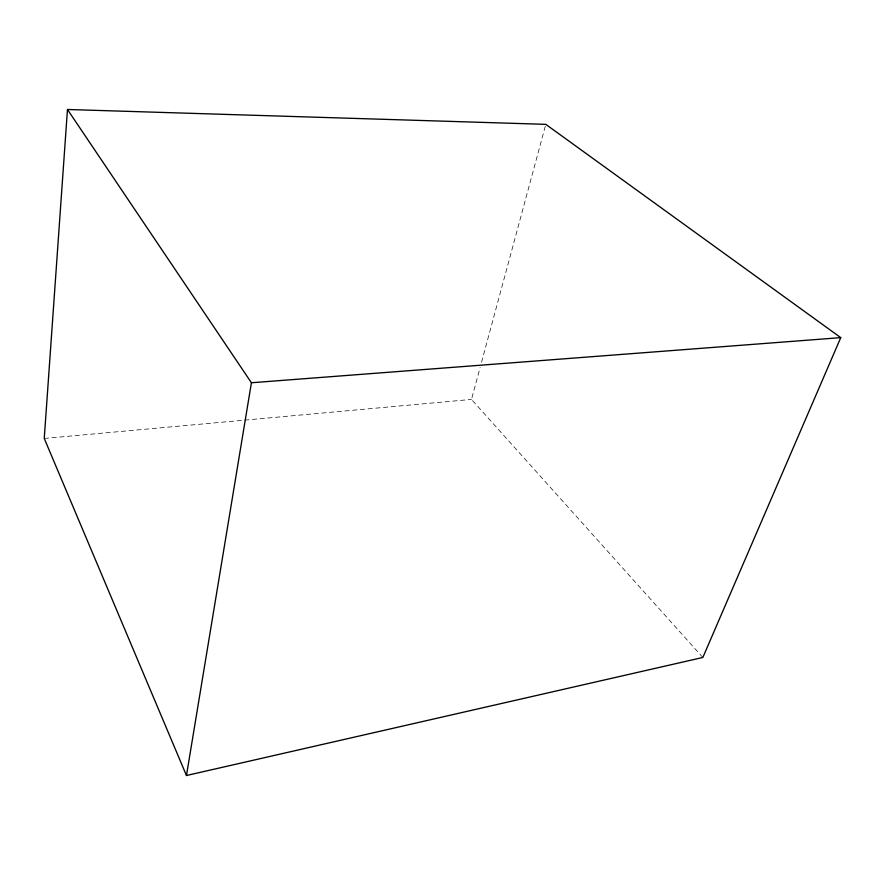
<?xml version="1.0" encoding="UTF-8"?>
<svg xmlns="http://www.w3.org/2000/svg" width="885" height="885" viewBox="0 0 885 885"><rect width="100%" height="100%" fill="white"/><g stroke="black" fill="none" stroke-linecap="round" stroke-linejoin="round"><path stroke-width="0.66" stroke-dasharray="4.42 3.32" d="M702.845 657.466L471.495 399.412L480.112 367.529M481.551 362.208L545.437 125.681M44.25 438.451L471.495 399.412"/><path stroke-width="1.33" d="M67.47 109.486L44.25 438.451L186.458 775.514L702.845 657.466L840.75 337.639L545.802 124.354L67.47 109.486L251.417 382.762L186.458 775.514M251.417 382.762L840.75 337.639"/></g></svg>
